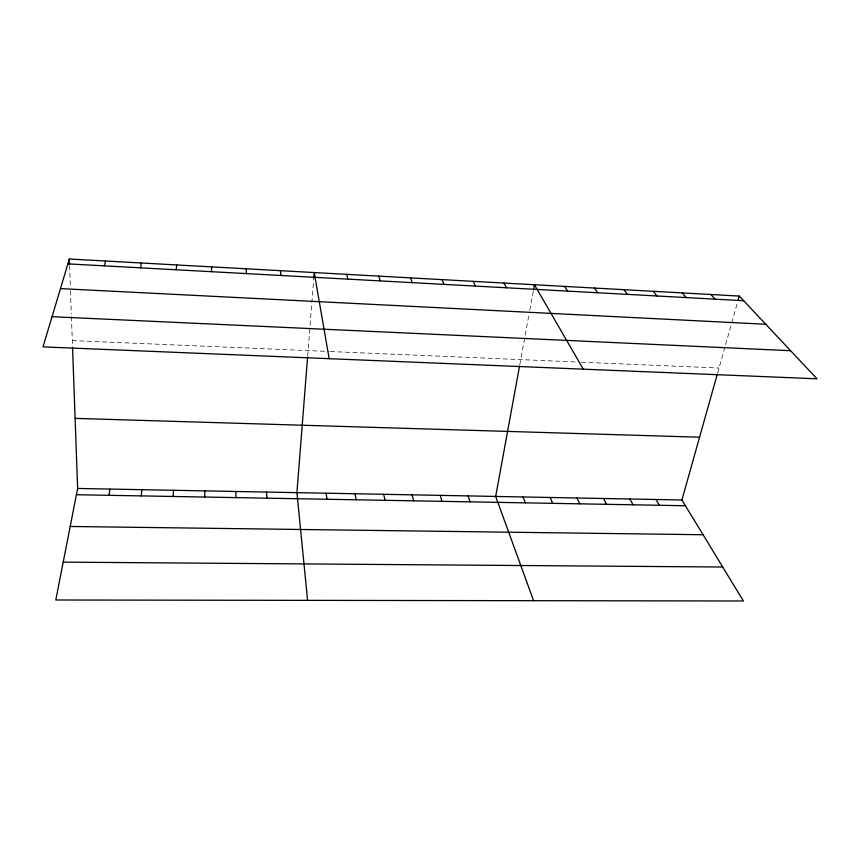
<?xml version="1.0" encoding="UTF-8"?>
<svg xmlns="http://www.w3.org/2000/svg" width="860" height="860" viewBox="0 0 860 860"><rect width="100%" height="100%" fill="white"/><g stroke="black" fill="none" stroke-linecap="round" stroke-linejoin="round"><path stroke-width="0.64" stroke-dasharray="4.3 3.22" d="M307.697 355.685L309.879 327.896M310.084 325.22L313.814 277.887M519.784 364.78L529.04 314.244M529.76 310.299L533.275 291.131M717.627 372.993L724.926 347.064M725.625 344.591L737.45 302.526M72.294 340.582L328.971 351.482M330.272 351.536L576.157 361.963M581.392 362.189L719.024 368.026M69.585 265.654L70.359 286.917M70.498 290.798L71.337 314.094M71.434 316.738L72.487 345.903"/><path stroke-width="1.29" d="M211.538 271.695L211.635 266.89M204.691 497.048L204.841 490.888M173.107 496.478L173.526 490.286M307.59 356.964L296.926 492.651L307.59 600.355M313.814 277.887L314.233 272.555L329.154 358.685M176.236 269.771L176.666 264.955M141.212 495.897L141.889 489.684M108.983 495.317L109.93 489.082M140.535 267.825L141.298 262.999M519.548 366.07L495.683 496.435L533.587 600.688M533.501 289.852L534.436 284.735L583.295 369.166M72.541 347.236L77.647 488.458L55.792 600L743.405 600.989L681.905 499.993L717.283 374.24M104.425 265.858L105.533 261.021M738.181 299.936L739.278 296.066L69.348 259.01L43 346.881L817 378.808L739.278 296.066M63.21 562.128L722.722 567.019M70.197 526.471L703.061 534.737M76.422 494.726L685.409 505.744M77.647 488.458L681.905 499.993M75.11 418.379L699.567 437.202M52.051 316.695L790.609 350.719M60.479 288.605L765.755 324.263M67.897 263.87L743.642 300.71M710.887 294.496L715.036 299.151M682.227 292.905L686.151 297.582M653.267 291.303L656.965 295.99M624.016 289.691L627.478 294.378M594.464 288.057L597.689 292.755M564.601 286.401L567.589 291.11M656.019 499.499L659.341 505.271M629.907 499.004L633.035 504.798M503.96 283.048L506.443 287.777M603.548 498.499L606.493 504.315M576.952 497.994L579.704 503.831M473.161 281.349L475.387 286.09M550.12 497.478L552.668 503.347M442.051 279.629L443.996 284.38M523.03 496.962L525.385 502.853M410.596 277.887L412.273 282.65M468.087 495.908L470.022 501.842M378.819 276.135L380.217 280.897M440.234 495.381L441.954 501.337M412.112 494.844L413.617 500.832M346.698 274.351L347.816 279.135M383.721 494.306L385.011 500.305M355.062 493.758L356.137 499.789M326.133 493.199L326.972 499.262M280.414 270.685L280.94 275.479M266.536 492.07L266.89 498.176M246.218 268.793L246.433 273.598M69.348 259.01L69.542 264.332M235.844 491.479L235.952 497.617"/></g></svg>
